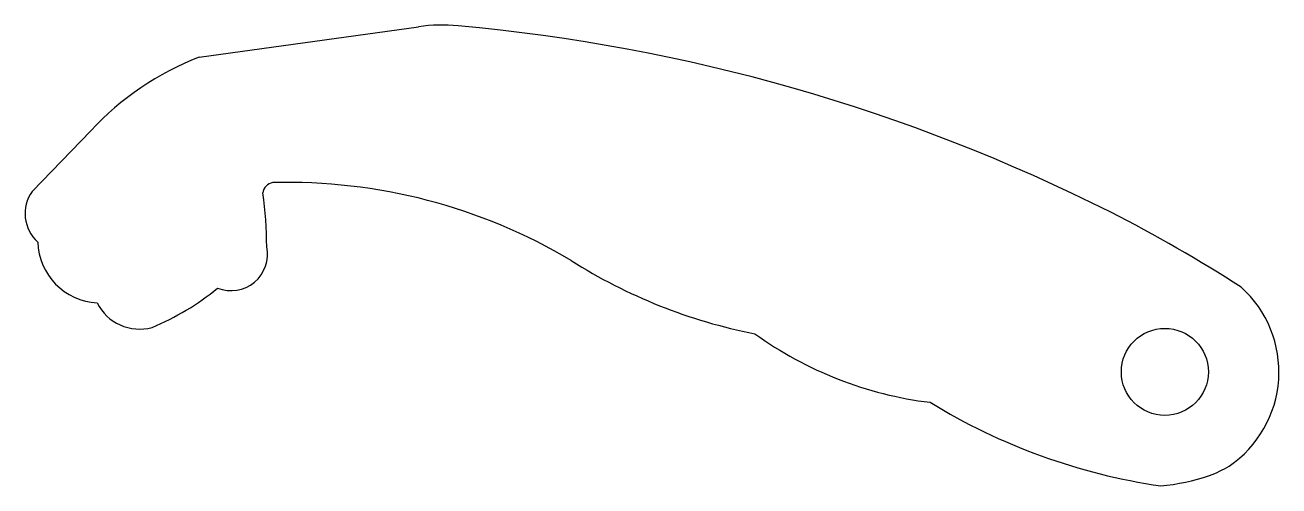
# Model space of a CAD drawing. Header units: millimetres. Extents: x 23.7 to 95.8, y 14.2 to 40.7.
import ezdxf

# ---------------------------------------------------------------- set-up
doc = ezdxf.new("R2010")
doc.units = ezdxf.units.MM
doc.layers.add('Corte exterior', color=1, linetype='Continuous', true_color=0xff0000)

msp = doc.modelspace()

# ---------------------------------------------------------------- linework, layer by layer
at = {"layer": 'Corte exterior'}
for p, q in [((33.719, 38.849), (46.32, 40.596)), ((27.482, 34.624), (24.117, 31.136))]:
    msp.add_line(p, q, dxfattribs=at)
msp.add_circle((89.202, 20.764), 2.5, dxfattribs=at)
for centre, radius, start, end in [((47.693, 30.691), 10, 84.85127, 97.89279), ((39.247, -63.047), 104.117, 63.26168, 84.85127), ((39.739, 23.245), 16.725, 111.09544, 137.12841), ((25.897, 29.86), 2.189, 144.37046, 228.25612), ((38.035, 30.981), 0.666, 98.25684, 174.6656), ((14.629, 27.859), 22.965, 0.23674, 7.97034), ((38.797, -0.154), 31.805, 59.20084, 91.54511), ((45.308, -49.782), 89.546, 57.37078, 62.90641), ((28.038, 28.328), 3.6, 181.61628, 267.05739), ((35.547, 27.524), 2.091, 248.11644, 11.86424), ((71.539, 53.083), 30.7, 237.58475, 258.92536), ((25.244, 37.125), 14.964, 292.63821, 309.52911), ((89.202, 20.764), 6.555, 304.37067, 47.95926), ((30.293, 25.943), 2.723, 206.3628, 285.13681), ((78.311, 40.511), 21.65, 234.18616, 263.09718), ((94.061, 48.968), 35.126, 238.50157, 261.65993), ((88.621, 22.769), 8.563, 291.61561, 300), ((87.677, 27.22), 13.07, 275.6587, 288.26988)]:
    msp.add_arc(centre, radius, start, end, dxfattribs=at)

doc.saveas('drawing.dxf')
